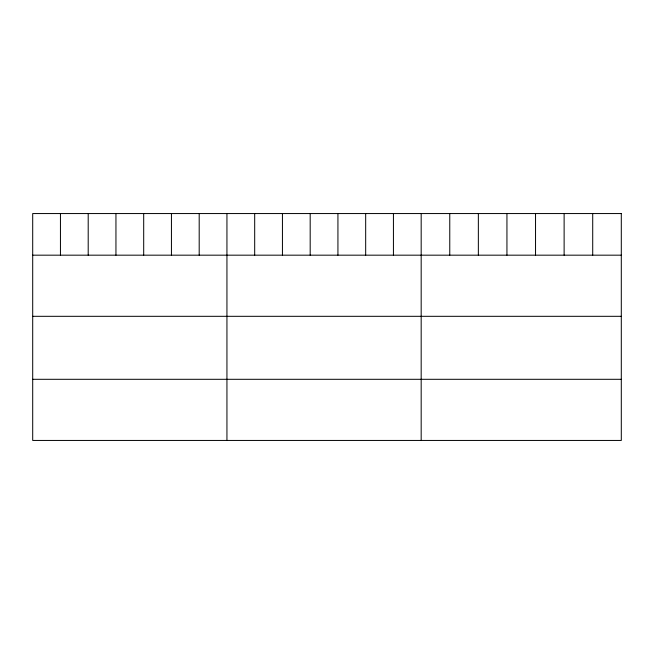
<?xml version="1.0" encoding="UTF-8"?>
<svg xmlns="http://www.w3.org/2000/svg" width="654" height="654" viewBox="0 0 654 654"><rect width="100%" height="100%" fill="white"/><g stroke="black" fill="none" stroke-linecap="round" stroke-linejoin="round"><path stroke-width="0.98" d="M32.7 255.174L621.3 255.174M32.7 316.315L621.3 316.315M32.7 379.304L621.3 379.304M592.712 213.556L592.712 255.174M564.124 213.556L564.124 255.174M535.536 213.556L535.536 255.174M506.94 213.556L506.94 255.174M478.352 213.556L478.352 255.174M449.764 213.556L449.764 255.174M421.176 213.556L421.176 440.444M393.43 213.556L393.43 255.174M365.676 213.556L365.676 255.174M337.93 213.556L337.93 255.174M310.184 213.556L310.184 255.174M282.438 213.556L282.438 255.174M254.684 213.556L254.684 255.174M226.938 213.556L226.938 440.444M199.192 213.556L199.192 255.174M171.438 213.556L171.438 255.174M143.692 213.556L143.692 255.174M115.946 213.556L115.946 255.174M88.2 213.556L88.2 255.174M60.446 213.556L60.446 255.174M621.3 213.556L32.7 213.556L32.7 440.444L621.3 440.444L621.3 213.556"/></g></svg>
